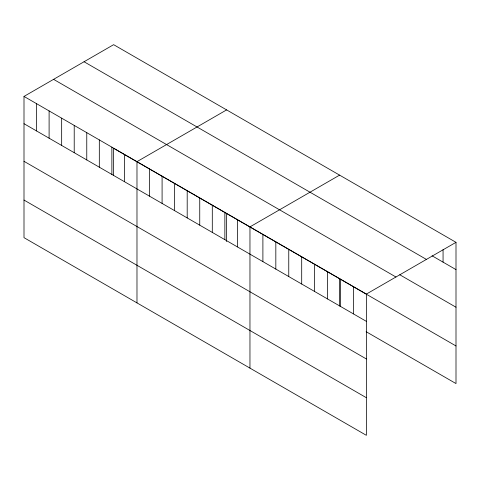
<?xml version="1.0" encoding="UTF-8"?>
<svg xmlns="http://www.w3.org/2000/svg" width="480" height="480" viewBox="0 0 480 480"><rect width="100%" height="100%" fill="white"/><g stroke="black" fill="none" stroke-linecap="round" stroke-linejoin="round"><path stroke-width="0.72" d="M24 96.426L366.366 294.084L366.366 435.33L24 237.666L24 96.426L113.634 44.67L456 242.334L456 383.574L366.108 331.68M226.614 109.902L136.98 161.652L136.98 302.892M339.594 175.128L249.96 226.878L249.96 368.124M366.366 294.084L456 242.334M432.072 255.798L456 269.61M84.054 61.752L426.42 259.416M399.738 274.74L456 307.218M53.58 79.344L395.946 277.008M456 345.966L113.634 148.308L113.634 175.59M24 123.702L366.366 321.36M24 161.31L366.366 358.968M24 200.058L366.366 397.716M443.064 249.612L443.064 262.146M353.43 286.62L353.43 313.896M340.5 279.15L340.5 306.426M339.594 278.766L339.594 306.048M327.564 271.686L327.564 298.962M314.628 264.216L314.628 291.492M301.698 256.752L301.698 284.028M288.762 249.282L288.762 276.558M275.826 241.818L275.826 269.094M262.896 234.348L262.896 261.624M237.408 219.63L237.408 246.912M226.614 213.534L226.614 241.554M224.856 212.388L224.856 239.664M212.298 205.14L212.298 232.416M199.746 197.892L199.746 225.168M187.194 190.644L187.194 217.92M174.642 183.396L174.642 210.672M162.09 176.148L162.09 203.424M149.532 168.9L149.532 196.176M124.428 154.404L124.428 181.68M111.876 147.156L111.876 174.432M99.318 139.908L99.318 167.184M86.766 132.66L86.766 159.936M74.214 125.412L74.214 152.688M61.662 118.164L61.662 145.44M49.104 110.916L49.104 138.198M36.552 103.668L36.552 130.95"/></g></svg>
